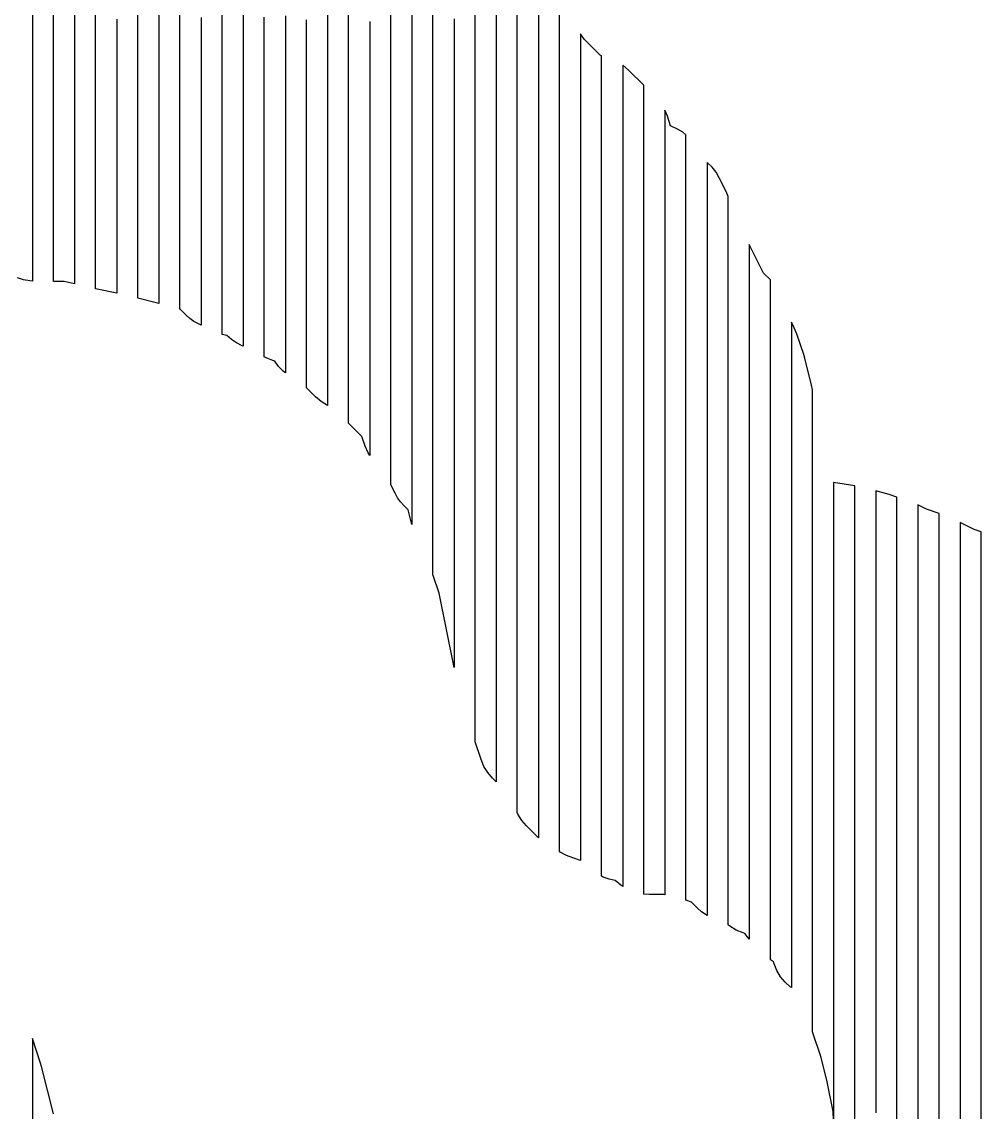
# Model space of a CAD drawing. Header units: millimetres. Extents: x -6 to 1890, y -8 to 898.
# Drawn here: x 1491.6 to 1673.6, y 435.6 to 642.5 of the extents above; entities that cross this region are included whole.
import ezdxf

# ---------------------------------------------------------------- set-up
doc = ezdxf.new("R2010")
doc.units = ezdxf.units.MM
doc.layers.add('PASSADAS_COMPLETAS', color=1, linetype='CONTINUOUS')
doc.layers.add('PECAS_2D', color=3, linetype='CONTINUOUS')

msp = doc.modelspace()

# ---------------------------------------------------------------- linework, layer by layer
at = {"layer": 'PASSADAS_COMPLETAS'}
for points in [[(1493.578, 673.754), (1493.578, 606.275), (1493.578, 604.978), (1493.578, 603.68), (1493.578, 602.383), (1493.578, 601.085), (1493.578, 599.787), (1493.578, 598.49), (1493.578, 593.299), (1493.083, 593.331), (1491.91, 593.563), (1490.767, 593.95)], [(1501.578, 648.18), (1501.578, 603.071), (1501.578, 601.782), (1501.578, 600.493), (1501.578, 599.204), (1501.578, 597.916), (1501.578, 596.627), (1501.578, 592.76), (1499.599, 593.255), (1497.578, 593.255), (1497.578, 597.146), (1497.578, 598.443), (1497.578, 599.739), (1497.578, 601.036), (1497.578, 602.333), (1497.578, 603.63), (1497.578, 664.584)], [(1517.578, 644.949), (1517.578, 642.35), (1517.578, 639.752), (1517.578, 638.453), (1517.578, 637.153), (1517.578, 635.854), (1517.578, 634.555), (1517.578, 599.477), (1517.578, 598.178), (1517.578, 596.878), (1517.578, 595.579), (1517.578, 594.28), (1517.578, 592.981), (1517.578, 589.083), (1513.578, 590.083), (1513.578, 593.971), (1513.578, 595.267), (1513.578, 596.563), (1513.578, 597.859), (1513.578, 599.155), (1513.578, 600.451), (1513.578, 601.747), (1513.578, 634.145), (1513.578, 635.441), (1513.578, 636.737), (1513.578, 638.032), (1513.578, 639.328), (1513.578, 641.92), (1513.578, 649.696)], [(1589.578, 646.535), (1589.578, 640.078), (1589.578, 638.787), (1589.578, 636.204), (1589.578, 633.621), (1589.578, 631.039), (1589.578, 628.456), (1589.578, 625.873), (1589.578, 623.291), (1589.578, 620.708), (1589.578, 618.125), (1589.578, 615.543), (1589.578, 612.96), (1589.578, 610.377), (1589.578, 607.795), (1589.578, 605.212), (1589.578, 603.921), (1589.578, 602.629), (1589.578, 601.338), (1589.578, 600.047), (1589.578, 597.464), (1589.578, 507.071), (1589.578, 505.779), (1589.578, 503.197), (1589.578, 501.905), (1589.578, 500.614), (1589.578, 499.323), (1589.578, 498.031), (1589.578, 496.74), (1589.578, 487.701), (1587.352, 489.926), (1586.44, 490.991), (1585.699, 492.191), (1585.578, 492.477), (1585.578, 501.516), (1585.578, 502.808), (1585.578, 504.099), (1585.578, 505.39), (1585.578, 506.681), (1585.578, 507.973), (1585.578, 509.264), (1585.578, 510.555), (1585.578, 511.847), (1585.578, 513.138), (1585.578, 515.72), (1585.578, 517.012), (1585.578, 518.303), (1585.578, 600.945), (1585.578, 602.236), (1585.578, 603.527), (1585.578, 604.819), (1585.578, 606.11), (1585.578, 607.401), (1585.578, 609.984), (1585.578, 612.566), (1585.578, 615.149), (1585.578, 617.732), (1585.578, 620.314), (1585.578, 622.897), (1585.578, 625.479), (1585.578, 628.062), (1585.578, 630.644), (1585.578, 633.227), (1585.578, 635.81), (1585.578, 638.392), (1585.578, 640.975), (1585.578, 642.266), (1585.578, 648.722)], [(1509.578, 643.009), (1509.578, 641.71), (1509.578, 639.111), (1509.578, 637.812), (1509.578, 636.513), (1509.578, 635.214), (1509.578, 601.437), (1509.578, 600.138), (1509.578, 598.839), (1509.578, 597.54), (1509.578, 596.241), (1509.578, 594.942), (1509.578, 591.044), (1505.578, 591.844), (1505.578, 595.737), (1505.578, 597.034), (1505.578, 598.332), (1505.578, 599.629), (1505.578, 600.927), (1505.578, 602.224), (1505.578, 635.959), (1505.578, 637.257), (1505.578, 638.554), (1505.578, 639.852), (1505.578, 641.149), (1505.578, 642.447), (1505.578, 643.744)], [(1525.578, 643.306), (1525.578, 640.711), (1525.578, 638.117), (1525.578, 636.819), (1525.578, 635.522), (1525.578, 634.224), (1525.578, 632.927), (1525.578, 596.599), (1525.578, 595.301), (1525.578, 594.004), (1525.578, 592.706), (1525.578, 591.409), (1525.578, 590.112), (1525.578, 584.922), (1525.087, 585.167), (1524.24, 585.649), (1523.447, 586.221), (1522.722, 586.872), (1521.656, 587.938), (1521.578, 587.964), (1521.578, 591.849), (1521.578, 593.145), (1521.578, 594.44), (1521.578, 595.735), (1521.578, 597.03), (1521.578, 598.325), (1521.578, 634.588), (1521.578, 635.883), (1521.578, 637.179), (1521.578, 638.474), (1521.578, 639.769), (1521.578, 642.359), (1521.578, 644.949)], [(1533.578, 645.29), (1533.578, 641.431), (1533.578, 638.858), (1533.578, 636.286), (1533.578, 634.999), (1533.578, 633.713), (1533.578, 632.427), (1533.578, 631.14), (1533.578, 592.551), (1533.578, 591.264), (1533.578, 589.978), (1533.578, 588.692), (1533.578, 587.405), (1533.578, 580.974), (1533.381, 581.042), (1532.321, 581.572), (1531.342, 582.232), (1530.468, 583.004), (1529.578, 583.179), (1529.578, 588.371), (1529.578, 589.669), (1529.578, 590.968), (1529.578, 592.266), (1529.578, 593.564), (1529.578, 594.862), (1529.578, 597.458), (1529.578, 632.508), (1529.578, 633.806), (1529.578, 635.104), (1529.578, 636.402), (1529.578, 638.999), (1529.578, 641.595), (1529.578, 644.191)], [(1541.578, 643.621), (1541.578, 641.015), (1541.578, 638.41), (1541.578, 635.804), (1541.578, 634.502), (1541.578, 633.199), (1541.578, 631.896), (1541.578, 630.594), (1541.578, 629.291), (1541.578, 627.988), (1541.578, 588.906), (1541.578, 587.604), (1541.578, 586.301), (1541.578, 584.998), (1541.578, 583.695), (1541.578, 582.393), (1541.578, 575.879), (1541.148, 576.217), (1540.291, 577.106), (1539.57, 578.089), (1539.205, 578.211), (1537.913, 578.755), (1537.578, 578.962), (1537.578, 584.115), (1537.578, 585.404), (1537.578, 586.692), (1537.578, 587.98), (1537.578, 589.269), (1537.578, 590.557), (1537.578, 591.845), (1537.578, 629.206), (1537.578, 631.783), (1537.578, 633.071), (1537.578, 634.359), (1537.578, 635.648), (1537.578, 638.224), (1537.578, 640.801), (1537.578, 643.378)], [(1549.578, 644.485), (1549.578, 641.906), (1549.578, 639.327), (1549.578, 636.748), (1549.578, 634.169), (1549.578, 631.59), (1549.578, 630.3), (1549.578, 629.011), (1549.578, 627.721), (1549.578, 626.432), (1549.578, 625.142), (1549.578, 583.878), (1549.578, 582.589), (1549.578, 581.299), (1549.578, 580.01), (1549.578, 578.72), (1549.578, 577.431), (1549.578, 576.141), (1549.578, 569.694), (1548.346, 570.449), (1547.281, 571.361), (1545.578, 573.064), (1545.578, 579.526), (1545.578, 580.819), (1545.578, 582.111), (1545.578, 583.404), (1545.578, 584.696), (1545.578, 585.989), (1545.578, 587.281), (1545.578, 627.347), (1545.578, 628.639), (1545.578, 629.932), (1545.578, 631.224), (1545.578, 632.517), (1545.578, 635.102), (1545.578, 637.686), (1545.578, 640.271), (1545.578, 642.856)], [(1557.578, 642.56), (1557.578, 639.986), (1557.578, 637.412), (1557.578, 634.838), (1557.578, 632.264), (1557.578, 629.69), (1557.578, 628.403), (1557.578, 627.115), (1557.578, 625.828), (1557.578, 624.541), (1557.578, 623.254), (1557.578, 621.967), (1557.578, 578.206), (1557.578, 576.919), (1557.578, 575.632), (1557.578, 574.345), (1557.578, 573.058), (1557.578, 571.771), (1557.578, 570.484), (1557.578, 569.196), (1557.578, 560.187), (1557.261, 560.699), (1556.717, 561.992), (1556.103, 563.831), (1553.578, 566.357), (1553.578, 572.788), (1553.578, 574.074), (1553.578, 575.36), (1553.578, 576.646), (1553.578, 577.932), (1553.578, 579.218), (1553.578, 580.504), (1553.578, 581.791), (1553.578, 624.233), (1553.578, 625.52), (1553.578, 626.806), (1553.578, 628.092), (1553.578, 631.95), (1553.578, 634.523), (1553.578, 637.095), (1553.578, 639.667), (1553.578, 642.239), (1553.578, 644.812)], [(1565.578, 644.642), (1565.578, 642.042), (1565.578, 639.441), (1565.578, 636.841), (1565.578, 634.24), (1565.578, 631.64), (1565.578, 629.039), (1565.578, 626.439), (1565.578, 623.838), (1565.578, 622.538), (1565.578, 621.238), (1565.578, 619.937), (1565.578, 618.637), (1565.578, 617.337), (1565.578, 567.928), (1565.578, 566.627), (1565.578, 565.327), (1565.578, 564.027), (1565.578, 562.727), (1565.578, 561.426), (1565.578, 560.126), (1565.578, 558.826), (1565.578, 547.124), (1564.888, 549.876), (1564.085, 550.679), (1563.434, 551.404), (1562.863, 552.197), (1562.381, 553.044), (1561.578, 554.65), (1561.578, 564.944), (1561.578, 566.23), (1561.578, 567.517), (1561.578, 568.804), (1561.578, 570.091), (1561.578, 571.377), (1561.578, 573.951), (1561.578, 575.238), (1561.578, 620.274), (1561.578, 621.561), (1561.578, 622.848), (1561.578, 624.135), (1561.578, 626.708), (1561.578, 631.855), (1561.578, 634.429), (1561.578, 637.002), (1561.578, 639.576), (1561.578, 642.149), (1561.578, 644.723)], [(1573.578, 643.047), (1573.578, 640.456), (1573.578, 637.865), (1573.578, 635.274), (1573.578, 632.684), (1573.578, 630.093), (1573.578, 627.502), (1573.578, 624.911), (1573.578, 622.32), (1573.578, 619.729), (1573.578, 618.434), (1573.578, 617.139), (1573.578, 615.843), (1573.578, 614.548), (1573.578, 613.252), (1573.578, 554.959), (1573.578, 553.663), (1573.578, 552.368), (1573.578, 551.072), (1573.578, 549.777), (1573.578, 548.482), (1573.578, 547.186), (1573.578, 545.891), (1573.578, 544.595), (1573.578, 543.3), (1573.578, 519.982), (1570.756, 534.092), (1569.578, 537.626), (1569.578, 551.843), (1569.578, 553.135), (1569.578, 554.428), (1569.578, 555.72), (1569.578, 557.013), (1569.578, 558.305), (1569.578, 559.598), (1569.578, 560.89), (1569.578, 562.183), (1569.578, 564.767), (1569.578, 615.173), (1569.578, 616.465), (1569.578, 617.757), (1569.578, 619.05), (1569.578, 620.342), (1569.578, 622.927), (1569.578, 625.512), (1569.578, 628.097), (1569.578, 630.682), (1569.578, 633.267), (1569.578, 635.852), (1569.578, 639.729), (1569.578, 642.314), (1569.578, 644.899)], [(1581.578, 644.242), (1581.578, 641.659), (1581.578, 639.076), (1581.578, 636.492), (1581.578, 633.909), (1581.578, 631.326), (1581.578, 628.742), (1581.578, 626.159), (1581.578, 623.576), (1581.578, 620.992), (1581.578, 618.409), (1581.578, 615.826), (1581.578, 613.243), (1581.578, 610.659), (1581.578, 609.368), (1581.578, 608.076), (1581.578, 606.784), (1581.578, 605.493), (1581.578, 537.035), (1581.578, 535.744), (1581.578, 530.577), (1581.578, 529.285), (1581.578, 527.994), (1581.578, 524.119), (1581.578, 522.827), (1581.578, 521.536), (1581.578, 520.244), (1581.578, 517.661), (1581.578, 516.369), (1581.578, 515.077), (1581.578, 513.786), (1581.578, 512.494), (1581.578, 498.286), (1580.889, 498.975), (1579.977, 500.039), (1579.236, 501.239), (1578.691, 502.532), (1577.578, 505.871), (1577.578, 533.068), (1577.578, 534.364), (1577.578, 535.659), (1577.578, 536.954), (1577.578, 538.249), (1577.578, 539.544), (1577.578, 540.839), (1577.578, 542.134), (1577.578, 543.43), (1577.578, 544.725), (1577.578, 546.02), (1577.578, 547.315), (1577.578, 609.482), (1577.578, 610.777), (1577.578, 612.072), (1577.578, 613.367), (1577.578, 615.958), (1577.578, 618.548), (1577.578, 621.138), (1577.578, 623.728), (1577.578, 626.319), (1577.578, 628.909), (1577.578, 631.499), (1577.578, 634.09), (1577.578, 636.68), (1577.578, 639.27), (1577.578, 641.86), (1577.578, 644.451)], [(1649.578, 398.546), (1649.578, 445.319), (1649.578, 446.618), (1649.578, 447.917), (1649.578, 449.216), (1649.578, 450.516), (1649.578, 451.815), (1649.578, 453.114), (1649.578, 454.413), (1649.578, 455.713), (1649.578, 457.012), (1649.578, 458.311), (1649.578, 459.61), (1649.578, 464.807), (1649.578, 512.879), (1649.578, 514.179), (1649.578, 515.478), (1649.578, 516.777), (1649.578, 518.076), (1649.578, 520.675), (1649.578, 524.573), (1649.578, 527.171), (1649.578, 529.77), (1649.578, 532.368), (1649.578, 534.967), (1649.578, 537.565), (1649.578, 540.164), (1649.578, 542.762), (1649.578, 545.36), (1649.578, 547.959), (1649.578, 549.258), (1649.578, 554.455), (1645.578, 555.122), (1645.578, 549.919), (1645.578, 548.619), (1645.578, 546.017), (1645.578, 543.416), (1645.578, 540.815), (1645.578, 538.213), (1645.578, 535.612), (1645.578, 533.011), (1645.578, 530.409), (1645.578, 527.808), (1645.578, 525.207), (1645.578, 522.605), (1645.578, 520.004), (1645.578, 518.703), (1645.578, 517.403), (1645.578, 516.102), (1645.578, 514.801), (1645.578, 467.977), (1645.578, 466.676), (1645.578, 465.376), (1645.578, 464.075), (1645.578, 462.774), (1645.578, 461.474), (1645.578, 460.173), (1645.578, 458.872), (1645.578, 457.572), (1645.578, 456.271), (1645.578, 434.16), (1645.49, 435.75), (1644.366, 441.367), (1643.211, 445.988), (1641.578, 450.887), (1641.578, 462.547), (1641.578, 463.843), (1641.578, 465.138), (1641.578, 466.434), (1641.578, 467.73), (1641.578, 469.025), (1641.578, 470.321), (1641.578, 471.616), (1641.578, 472.912), (1641.578, 516.961), (1641.578, 518.257), (1641.578, 519.552), (1641.578, 520.848), (1641.578, 524.734), (1641.578, 527.326), (1641.578, 529.917), (1641.578, 532.508), (1641.578, 535.099), (1641.578, 537.69), (1641.578, 540.281), (1641.578, 542.872), (1641.578, 545.463), (1641.578, 549.35), (1641.578, 550.646), (1641.578, 572.67), (1641.394, 573.539), (1640.101, 578.71), (1639.906, 579.38), (1638.613, 583.258), (1638.119, 584.45), (1637.578, 585.533), (1637.578, 567.495), (1637.578, 566.207), (1637.578, 563.63), (1637.578, 561.053), (1637.578, 559.765), (1637.578, 558.476), (1637.578, 557.188), (1637.578, 555.899), (1637.578, 554.611), (1637.578, 553.323), (1637.578, 550.746), (1637.578, 549.457), (1637.578, 548.169), (1637.578, 546.881), (1637.578, 545.592), (1637.578, 544.304), (1637.578, 540.438), (1637.578, 537.862), (1637.578, 535.285), (1637.578, 532.708), (1637.578, 530.131), (1637.578, 527.554), (1637.578, 524.977), (1637.578, 522.401), (1637.578, 521.112), (1637.578, 519.824), (1637.578, 518.535), (1637.578, 477.306), (1637.578, 474.729), (1637.578, 473.441), (1637.578, 472.152), (1637.578, 470.864), (1637.578, 469.575), (1637.578, 468.287), (1637.578, 459.268), (1637.429, 459.364), (1636.396, 460.272), (1635.508, 461.332), (1634.795, 462.506), (1634.273, 463.753), (1634.151, 464.119), (1633.578, 464.528), (1633.578, 472.269), (1633.578, 473.559), (1633.578, 474.849), (1633.578, 476.139), (1633.578, 477.429), (1633.578, 478.719), (1633.578, 480.009), (1633.578, 518.709), (1633.578, 519.999), (1633.578, 521.289), (1633.578, 522.579), (1633.578, 525.159), (1633.578, 527.739), (1633.578, 530.319), (1633.578, 532.899), (1633.578, 536.769), (1633.578, 538.059), (1633.578, 539.349), (1633.578, 540.639), (1633.578, 541.929), (1633.578, 543.219), (1633.578, 544.509), (1633.578, 548.379), (1633.578, 549.669), (1633.578, 550.959), (1633.578, 553.539), (1633.578, 554.829), (1633.578, 557.409), (1633.578, 558.7), (1633.578, 559.99), (1633.578, 561.28), (1633.578, 563.86), (1633.578, 566.44), (1633.578, 569.02), (1633.578, 571.6), (1633.578, 572.89), (1633.578, 575.47), (1633.578, 578.05), (1633.578, 580.63), (1633.578, 581.92), (1633.578, 593.53), (1632.289, 594.819), (1629.578, 600.24), (1629.578, 591.195), (1629.578, 589.903), (1629.578, 587.318), (1629.578, 586.026), (1629.578, 583.441), (1629.578, 580.857), (1629.578, 578.273), (1629.578, 576.98), (1629.578, 574.396), (1629.578, 571.811), (1629.578, 569.227), (1629.578, 566.642), (1629.578, 564.058), (1629.578, 561.473), (1629.578, 560.181), (1629.578, 557.597), (1629.578, 555.012), (1629.578, 553.72), (1629.578, 551.136), (1629.578, 548.551), (1629.578, 547.259), (1629.578, 545.967), (1629.578, 544.674), (1629.578, 543.382), (1629.578, 542.09), (1629.578, 539.505), (1629.578, 538.213), (1629.578, 536.921), (1629.578, 535.629), (1629.578, 534.336), (1629.578, 533.044), (1629.578, 531.752), (1629.578, 530.46), (1629.578, 526.583), (1629.578, 523.999), (1629.578, 522.706), (1629.578, 521.414), (1629.578, 520.122), (1629.578, 482.647), (1629.578, 481.355), (1629.578, 480.063), (1629.578, 478.77), (1629.578, 477.478), (1629.578, 476.186), (1629.578, 474.894), (1629.578, 468.433), (1629.342, 468.696), (1628.76, 469.51), (1628.395, 469.631), (1627.103, 470.176), (1625.903, 470.918), (1625.578, 471.196), (1625.578, 476.361), (1625.578, 477.653), (1625.578, 478.944), (1625.578, 480.236), (1625.578, 481.527), (1625.578, 482.818), (1625.578, 520.268), (1625.578, 521.56), (1625.578, 522.851), (1625.578, 524.143), (1625.578, 526.725), (1625.578, 528.017), (1625.578, 529.308), (1625.578, 530.599), (1625.578, 531.891), (1625.578, 533.182), (1625.578, 535.765), (1625.578, 538.348), (1625.578, 539.639), (1625.578, 540.931), (1625.578, 542.222), (1625.578, 543.513), (1625.578, 546.096), (1625.578, 548.679), (1625.578, 549.97), (1625.578, 552.553), (1625.578, 555.136), (1625.578, 557.719), (1625.578, 560.301), (1625.578, 562.884), (1625.578, 565.467), (1625.578, 568.05), (1625.578, 570.632), (1625.578, 573.215), (1625.578, 575.798), (1625.578, 578.381), (1625.578, 580.963), (1625.578, 583.546), (1625.578, 586.129), (1625.578, 588.712), (1625.578, 592.586), (1625.578, 595.169), (1625.578, 597.751), (1625.578, 599.043), (1625.578, 609.374), (1625.193, 610.302), (1623.901, 612.888), (1623.28, 613.944), (1622.516, 614.916), (1621.578, 615.811), (1621.578, 606.721), (1621.578, 605.422), (1621.578, 602.825), (1621.578, 600.227), (1621.578, 597.63), (1621.578, 595.033), (1621.578, 592.436), (1621.578, 589.838), (1621.578, 587.241), (1621.578, 584.644), (1621.578, 582.046), (1621.578, 579.449), (1621.578, 576.852), (1621.578, 574.254), (1621.578, 571.657), (1621.578, 569.06), (1621.578, 566.462), (1621.578, 563.865), (1621.578, 561.268), (1621.578, 558.67), (1621.578, 556.073), (1621.578, 553.476), (1621.578, 550.878), (1621.578, 548.281), (1621.578, 545.684), (1621.578, 543.086), (1621.578, 541.788), (1621.578, 540.489), (1621.578, 539.19), (1621.578, 537.892), (1621.578, 536.593), (1621.578, 535.294), (1621.578, 533.996), (1621.578, 532.697), (1621.578, 531.398), (1621.578, 530.1), (1621.578, 527.503), (1621.578, 526.204), (1621.578, 524.905), (1621.578, 523.607), (1621.578, 522.308), (1621.578, 484.647), (1621.578, 483.348), (1621.578, 482.049), (1621.578, 480.751), (1621.578, 479.452), (1621.578, 478.153), (1621.578, 472.959), (1620.541, 473.647), (1619.668, 474.415), (1618.601, 475.481), (1617.578, 475.822), (1617.578, 479.713), (1617.578, 481.009), (1617.578, 482.306), (1617.578, 483.603), (1617.578, 484.9), (1617.578, 488.79), (1617.578, 545.849), (1617.578, 547.146), (1617.578, 548.443), (1617.578, 549.74), (1617.578, 551.037), (1617.578, 553.63), (1617.578, 554.927), (1617.578, 556.224), (1617.578, 558.817), (1617.578, 561.411), (1617.578, 564.005), (1617.578, 567.895), (1617.578, 570.489), (1617.578, 573.082), (1617.578, 575.676), (1617.578, 578.269), (1617.578, 580.863), (1617.578, 583.457), (1617.578, 586.05), (1617.578, 588.644), (1617.578, 591.237), (1617.578, 593.831), (1617.578, 596.424), (1617.578, 599.018), (1617.578, 601.612), (1617.578, 604.205), (1617.578, 606.799), (1617.578, 609.393), (1617.578, 610.689), (1617.578, 611.986), (1617.578, 621.064), (1616.967, 621.536), (1615.953, 622.128), (1614.667, 622.782), (1614.054, 624.622), (1613.578, 625.75), (1613.578, 617.982), (1613.578, 616.687), (1613.578, 614.098), (1613.578, 611.509), (1613.578, 608.919), (1613.578, 606.33), (1613.578, 603.741), (1613.578, 601.151), (1613.578, 598.562), (1613.578, 595.973), (1613.578, 593.383), (1613.578, 590.794), (1613.578, 588.205), (1613.578, 585.615), (1613.578, 583.026), (1613.578, 580.437), (1613.578, 577.847), (1613.578, 575.258), (1613.578, 572.669), (1613.578, 570.079), (1613.578, 567.49), (1613.578, 566.195), (1613.578, 564.901), (1613.578, 563.606), (1613.578, 562.311), (1613.578, 561.016), (1613.578, 559.722), (1613.578, 558.427), (1613.578, 487.22), (1613.578, 485.925), (1613.578, 484.631), (1613.578, 483.336), (1613.578, 482.041), (1613.578, 480.747), (1613.578, 476.863), (1613.349, 476.92), (1610.591, 476.92), (1609.578, 476.999), (1609.578, 482.157), (1609.578, 483.447), (1609.578, 484.736), (1609.578, 486.026), (1609.578, 487.315), (1609.578, 488.605), (1609.578, 489.894), (1609.578, 567.268), (1609.578, 568.557), (1609.578, 569.847), (1609.578, 571.136), (1609.578, 572.426), (1609.578, 573.716), (1609.578, 575.005), (1609.578, 580.163), (1609.578, 582.742), (1609.578, 585.322), (1609.578, 587.901), (1609.578, 590.48), (1609.578, 595.638), (1609.578, 598.217), (1609.578, 600.796), (1609.578, 603.375), (1609.578, 605.954), (1609.578, 608.534), (1609.578, 611.113), (1609.578, 613.692), (1609.578, 616.271), (1609.578, 618.85), (1609.578, 621.429), (1609.578, 622.719), (1609.578, 630.456), (1606.685, 633.349), (1605.578, 634.287), (1605.578, 626.496), (1605.578, 625.197), (1605.578, 622.6), (1605.578, 620.002), (1605.578, 617.405), (1605.578, 614.808), (1605.578, 612.211), (1605.578, 609.614), (1605.578, 607.016), (1605.578, 604.419), (1605.578, 601.822), (1605.578, 599.225), (1605.578, 596.627), (1605.578, 594.03), (1605.578, 591.433), (1605.578, 588.836), (1605.578, 586.238), (1605.578, 583.641), (1605.578, 582.343), (1605.578, 581.044), (1605.578, 579.745), (1605.578, 578.447), (1605.578, 577.148), (1605.578, 575.849), (1605.578, 491.439), (1605.578, 490.141), (1605.578, 488.842), (1605.578, 487.543), (1605.578, 486.245), (1605.578, 484.946), (1605.578, 483.648), (1605.578, 478.453), (1605.228, 478.668), (1604.147, 479.595), (1603.008, 479.831), (1601.895, 480.216), (1601.578, 480.374), (1601.578, 485.564), (1601.578, 486.861), (1601.578, 488.159), (1601.578, 489.456), (1601.578, 490.753), (1601.578, 492.051), (1601.578, 493.348), (1601.578, 581.573), (1601.578, 582.87), (1601.578, 585.465), (1601.578, 586.762), (1601.578, 588.06), (1601.578, 590.655), (1601.578, 593.249), (1601.578, 595.844), (1601.578, 598.439), (1601.578, 601.034), (1601.578, 603.629), (1601.578, 606.224), (1601.578, 608.818), (1601.578, 611.413), (1601.578, 614.008), (1601.578, 616.603), (1601.578, 619.198), (1601.578, 621.793), (1601.578, 624.387), (1601.578, 626.982), (1601.578, 629.577), (1601.578, 630.875), (1601.578, 636.064), (1601.288, 636.161), (1598.274, 639.175), (1597.578, 640.219), (1597.578, 633.737), (1597.578, 632.44), (1597.578, 629.847), (1597.578, 627.254), (1597.578, 624.661), (1597.578, 622.069), (1597.578, 619.476), (1597.578, 616.883), (1597.578, 614.29), (1597.578, 611.697), (1597.578, 609.104), (1597.578, 606.511), (1597.578, 603.919), (1597.578, 601.326), (1597.578, 598.733), (1597.578, 596.14), (1597.578, 593.547), (1597.578, 592.251), (1597.578, 590.954), (1597.578, 589.658), (1597.578, 588.361), (1597.578, 496.315), (1597.578, 495.019), (1597.578, 493.722), (1597.578, 492.426), (1597.578, 491.129), (1597.578, 489.833), (1597.578, 488.536), (1597.578, 483.351), (1596.08, 483.85), (1594.888, 484.344), (1593.578, 484.999), (1593.578, 491.445), (1593.578, 492.735), (1593.578, 494.024), (1593.578, 495.313), (1593.578, 496.603), (1593.578, 497.892), (1593.578, 499.181), (1593.578, 500.47), (1593.578, 501.76), (1593.578, 593.301), (1593.578, 594.59), (1593.578, 595.879), (1593.578, 597.169), (1593.578, 598.458), (1593.578, 599.747), (1593.578, 602.326), (1593.578, 604.905), (1593.578, 607.483), (1593.578, 610.062), (1593.578, 612.64), (1593.578, 615.219), (1593.578, 617.798), (1593.578, 620.376), (1593.578, 622.955), (1593.578, 625.534), (1593.578, 628.112), (1593.578, 630.691), (1593.578, 633.269), (1593.578, 635.848), (1593.578, 637.137), (1593.578, 644.873)], [(1657.578, 414.671), (1657.578, 436.749), (1657.578, 438.048), (1657.578, 509.478), (1657.578, 510.777), (1657.578, 512.076), (1657.578, 513.374), (1657.578, 515.972), (1657.578, 518.569), (1657.578, 521.167), (1657.578, 523.764), (1657.578, 526.362), (1657.578, 528.959), (1657.578, 531.556), (1657.578, 534.154), (1657.578, 536.751), (1657.578, 539.349), (1657.578, 541.946), (1657.578, 544.544), (1657.578, 545.842), (1657.578, 547.141), (1657.578, 552.336), (1656.125, 552.821), (1655.454, 553.016), (1653.578, 553.485), (1653.578, 548.298), (1653.578, 547.001), (1653.578, 544.407), (1653.578, 541.814), (1653.578, 539.22), (1653.578, 536.627), (1653.578, 534.033), (1653.578, 531.439), (1653.578, 528.846), (1653.578, 526.252), (1653.578, 523.659), (1653.578, 521.065), (1653.578, 518.471), (1653.578, 515.878), (1653.578, 514.581), (1653.578, 513.284), (1653.578, 511.987), (1653.578, 510.691), (1653.578, 453.632), (1653.578, 452.335), (1653.578, 448.444), (1653.578, 447.148), (1653.578, 443.257), (1653.578, 441.96), (1653.578, 440.664), (1653.578, 436.773), (1653.578, 435.476)], [(1665.578, 392.446), (1665.578, 501.294), (1665.578, 502.59), (1665.578, 503.885), (1665.578, 505.181), (1665.578, 506.477), (1665.578, 507.773), (1665.578, 510.364), (1665.578, 512.956), (1665.578, 515.548), (1665.578, 518.139), (1665.578, 520.731), (1665.578, 523.322), (1665.578, 525.914), (1665.578, 528.506), (1665.578, 531.097), (1665.578, 533.689), (1665.578, 537.576), (1665.578, 540.168), (1665.578, 542.76), (1665.578, 544.055), (1665.578, 549.239), (1663.201, 550.031), (1661.578, 550.842), (1661.578, 545.65), (1661.578, 544.352), (1661.578, 541.756), (1661.578, 539.16), (1661.578, 536.564), (1661.578, 533.968), (1661.578, 531.372), (1661.578, 528.776), (1661.578, 526.18), (1661.578, 523.584), (1661.578, 520.988), (1661.578, 518.392), (1661.578, 515.796), (1661.578, 513.2), (1661.578, 510.603), (1661.578, 509.305), (1661.578, 508.007), (1661.578, 506.709), (1661.578, 401.569)], [(1673.578, 393.365), (1673.578, 494.068), (1673.578, 495.359), (1673.578, 496.65), (1673.578, 497.941), (1673.578, 499.232), (1673.578, 501.814), (1673.578, 504.396), (1673.578, 506.978), (1673.578, 509.56), (1673.578, 512.143), (1673.578, 514.725), (1673.578, 517.307), (1673.578, 519.889), (1673.578, 522.471), (1673.578, 525.053), (1673.578, 527.635), (1673.578, 530.217), (1673.578, 532.8), (1673.578, 535.382), (1673.578, 537.964), (1673.578, 539.255), (1673.578, 540.546), (1673.578, 545.71), (1672.25, 546.153), (1669.578, 547.489), (1669.578, 542.314), (1669.578, 541.021), (1669.578, 538.433), (1669.578, 535.846), (1669.578, 533.258), (1669.578, 530.671), (1669.578, 528.084), (1669.578, 525.497), (1669.578, 521.616), (1669.578, 519.028), (1669.578, 516.441), (1669.578, 513.854), (1669.578, 511.266), (1669.578, 508.679), (1669.578, 506.092), (1669.578, 503.504), (1669.578, 502.211), (1669.578, 500.917), (1669.578, 499.623), (1669.578, 498.33), (1669.578, 388.368)], [(1497.578, 435.281), (1495.329, 444.278), (1495.133, 444.949), (1493.578, 449.615), (1493.578, 431.398)]]:
    msp.add_lwpolyline(points, dxfattribs=at)
at = {"layer": 'PECAS_2D'}
for points in [[(1493.578, 673.754), (1493.578, 606.275), (1493.578, 604.978), (1493.578, 603.68), (1493.578, 602.383), (1493.578, 601.085), (1493.578, 599.787), (1493.578, 598.49), (1493.578, 593.299), (1493.083, 593.331), (1491.91, 593.563), (1490.767, 593.95)], [(1501.578, 648.18), (1501.578, 603.071), (1501.578, 601.782), (1501.578, 600.493), (1501.578, 599.204), (1501.578, 597.916), (1501.578, 596.627), (1501.578, 592.76), (1499.599, 593.255), (1497.578, 593.255), (1497.578, 597.146), (1497.578, 598.443), (1497.578, 599.739), (1497.578, 601.036), (1497.578, 602.333), (1497.578, 603.63), (1497.578, 664.584)], [(1517.578, 644.949), (1517.578, 642.35), (1517.578, 639.752), (1517.578, 638.453), (1517.578, 637.153), (1517.578, 635.854), (1517.578, 634.555), (1517.578, 599.477), (1517.578, 598.178), (1517.578, 596.878), (1517.578, 595.579), (1517.578, 594.28), (1517.578, 592.981), (1517.578, 589.083), (1513.578, 590.083), (1513.578, 593.971), (1513.578, 595.267), (1513.578, 596.563), (1513.578, 597.859), (1513.578, 599.155), (1513.578, 600.451), (1513.578, 601.747), (1513.578, 634.145), (1513.578, 635.441), (1513.578, 636.737), (1513.578, 638.032), (1513.578, 639.328), (1513.578, 641.92), (1513.578, 649.696)], [(1589.578, 646.535), (1589.578, 640.078), (1589.578, 638.787), (1589.578, 636.204), (1589.578, 633.621), (1589.578, 631.039), (1589.578, 628.456), (1589.578, 625.873), (1589.578, 623.291), (1589.578, 620.708), (1589.578, 618.125), (1589.578, 615.543), (1589.578, 612.96), (1589.578, 610.377), (1589.578, 607.795), (1589.578, 605.212), (1589.578, 603.921), (1589.578, 602.629), (1589.578, 601.338), (1589.578, 600.047), (1589.578, 597.464), (1589.578, 507.071), (1589.578, 505.779), (1589.578, 503.197), (1589.578, 501.905), (1589.578, 500.614), (1589.578, 499.323), (1589.578, 498.031), (1589.578, 496.74), (1589.578, 487.701), (1587.352, 489.926), (1586.44, 490.991), (1585.699, 492.191), (1585.578, 492.477), (1585.578, 501.516), (1585.578, 502.808), (1585.578, 504.099), (1585.578, 505.39), (1585.578, 506.681), (1585.578, 507.973), (1585.578, 509.264), (1585.578, 510.555), (1585.578, 511.847), (1585.578, 513.138), (1585.578, 515.72), (1585.578, 517.012), (1585.578, 518.303), (1585.578, 600.945), (1585.578, 602.236), (1585.578, 603.527), (1585.578, 604.819), (1585.578, 606.11), (1585.578, 607.401), (1585.578, 609.984), (1585.578, 612.566), (1585.578, 615.149), (1585.578, 617.732), (1585.578, 620.314), (1585.578, 622.897), (1585.578, 625.479), (1585.578, 628.062), (1585.578, 630.644), (1585.578, 633.227), (1585.578, 635.81), (1585.578, 638.392), (1585.578, 640.975), (1585.578, 642.266), (1585.578, 648.722)], [(1509.578, 643.009), (1509.578, 641.71), (1509.578, 639.111), (1509.578, 637.812), (1509.578, 636.513), (1509.578, 635.214), (1509.578, 601.437), (1509.578, 600.138), (1509.578, 598.839), (1509.578, 597.54), (1509.578, 596.241), (1509.578, 594.942), (1509.578, 591.044), (1505.578, 591.844), (1505.578, 595.737), (1505.578, 597.034), (1505.578, 598.332), (1505.578, 599.629), (1505.578, 600.927), (1505.578, 602.224), (1505.578, 635.959), (1505.578, 637.257), (1505.578, 638.554), (1505.578, 639.852), (1505.578, 641.149), (1505.578, 642.447), (1505.578, 643.744)], [(1525.578, 643.306), (1525.578, 640.711), (1525.578, 638.117), (1525.578, 636.819), (1525.578, 635.522), (1525.578, 634.224), (1525.578, 632.927), (1525.578, 596.599), (1525.578, 595.301), (1525.578, 594.004), (1525.578, 592.706), (1525.578, 591.409), (1525.578, 590.112), (1525.578, 584.922), (1525.087, 585.167), (1524.24, 585.649), (1523.447, 586.221), (1522.722, 586.872), (1521.656, 587.938), (1521.578, 587.964), (1521.578, 591.849), (1521.578, 593.145), (1521.578, 594.44), (1521.578, 595.735), (1521.578, 597.03), (1521.578, 598.325), (1521.578, 634.588), (1521.578, 635.883), (1521.578, 637.179), (1521.578, 638.474), (1521.578, 639.769), (1521.578, 642.359), (1521.578, 644.949)], [(1533.578, 645.29), (1533.578, 641.431), (1533.578, 638.858), (1533.578, 636.286), (1533.578, 634.999), (1533.578, 633.713), (1533.578, 632.427), (1533.578, 631.14), (1533.578, 592.551), (1533.578, 591.264), (1533.578, 589.978), (1533.578, 588.692), (1533.578, 587.405), (1533.578, 580.974), (1533.381, 581.042), (1532.321, 581.572), (1531.342, 582.232), (1530.468, 583.004), (1529.578, 583.179), (1529.578, 588.371), (1529.578, 589.669), (1529.578, 590.968), (1529.578, 592.266), (1529.578, 593.564), (1529.578, 594.862), (1529.578, 597.458), (1529.578, 632.508), (1529.578, 633.806), (1529.578, 635.104), (1529.578, 636.402), (1529.578, 638.999), (1529.578, 641.595), (1529.578, 644.191)], [(1541.578, 643.621), (1541.578, 641.015), (1541.578, 638.41), (1541.578, 635.804), (1541.578, 634.502), (1541.578, 633.199), (1541.578, 631.896), (1541.578, 630.594), (1541.578, 629.291), (1541.578, 627.988), (1541.578, 588.906), (1541.578, 587.604), (1541.578, 586.301), (1541.578, 584.998), (1541.578, 583.695), (1541.578, 582.393), (1541.578, 575.879), (1541.148, 576.217), (1540.291, 577.106), (1539.57, 578.089), (1539.205, 578.211), (1537.913, 578.755), (1537.578, 578.962), (1537.578, 584.115), (1537.578, 585.404), (1537.578, 586.692), (1537.578, 587.98), (1537.578, 589.269), (1537.578, 590.557), (1537.578, 591.845), (1537.578, 629.206), (1537.578, 631.783), (1537.578, 633.071), (1537.578, 634.359), (1537.578, 635.648), (1537.578, 638.224), (1537.578, 640.801), (1537.578, 643.378)], [(1549.578, 644.485), (1549.578, 641.906), (1549.578, 639.327), (1549.578, 636.748), (1549.578, 634.169), (1549.578, 631.59), (1549.578, 630.3), (1549.578, 629.011), (1549.578, 627.721), (1549.578, 626.432), (1549.578, 625.142), (1549.578, 583.878), (1549.578, 582.589), (1549.578, 581.299), (1549.578, 580.01), (1549.578, 578.72), (1549.578, 577.431), (1549.578, 576.141), (1549.578, 569.694), (1548.346, 570.449), (1547.281, 571.361), (1545.578, 573.064), (1545.578, 579.526), (1545.578, 580.819), (1545.578, 582.111), (1545.578, 583.404), (1545.578, 584.696), (1545.578, 585.989), (1545.578, 587.281), (1545.578, 627.347), (1545.578, 628.639), (1545.578, 629.932), (1545.578, 631.224), (1545.578, 632.517), (1545.578, 635.102), (1545.578, 637.686), (1545.578, 640.271), (1545.578, 642.856)], [(1557.578, 642.56), (1557.578, 639.986), (1557.578, 637.412), (1557.578, 634.838), (1557.578, 632.264), (1557.578, 629.69), (1557.578, 628.403), (1557.578, 627.115), (1557.578, 625.828), (1557.578, 624.541), (1557.578, 623.254), (1557.578, 621.967), (1557.578, 578.206), (1557.578, 576.919), (1557.578, 575.632), (1557.578, 574.345), (1557.578, 573.058), (1557.578, 571.771), (1557.578, 570.484), (1557.578, 569.196), (1557.578, 560.187), (1557.261, 560.699), (1556.717, 561.992), (1556.103, 563.831), (1553.578, 566.357), (1553.578, 572.788), (1553.578, 574.074), (1553.578, 575.36), (1553.578, 576.646), (1553.578, 577.932), (1553.578, 579.218), (1553.578, 580.504), (1553.578, 581.791), (1553.578, 624.233), (1553.578, 625.52), (1553.578, 626.806), (1553.578, 628.092), (1553.578, 631.95), (1553.578, 634.523), (1553.578, 637.095), (1553.578, 639.667), (1553.578, 642.239), (1553.578, 644.812)], [(1565.578, 644.642), (1565.578, 642.042), (1565.578, 639.441), (1565.578, 636.841), (1565.578, 634.24), (1565.578, 631.64), (1565.578, 629.039), (1565.578, 626.439), (1565.578, 623.838), (1565.578, 622.538), (1565.578, 621.238), (1565.578, 619.937), (1565.578, 618.637), (1565.578, 617.337), (1565.578, 567.928), (1565.578, 566.627), (1565.578, 565.327), (1565.578, 564.027), (1565.578, 562.727), (1565.578, 561.426), (1565.578, 560.126), (1565.578, 558.826), (1565.578, 547.124), (1564.888, 549.876), (1564.085, 550.679), (1563.434, 551.404), (1562.863, 552.197), (1562.381, 553.044), (1561.578, 554.65), (1561.578, 564.944), (1561.578, 566.23), (1561.578, 567.517), (1561.578, 568.804), (1561.578, 570.091), (1561.578, 571.377), (1561.578, 573.951), (1561.578, 575.238), (1561.578, 620.274), (1561.578, 621.561), (1561.578, 622.848), (1561.578, 624.135), (1561.578, 626.708), (1561.578, 631.855), (1561.578, 634.429), (1561.578, 637.002), (1561.578, 639.576), (1561.578, 642.149), (1561.578, 644.723)], [(1573.578, 643.047), (1573.578, 640.456), (1573.578, 637.865), (1573.578, 635.274), (1573.578, 632.684), (1573.578, 630.093), (1573.578, 627.502), (1573.578, 624.911), (1573.578, 622.32), (1573.578, 619.729), (1573.578, 618.434), (1573.578, 617.139), (1573.578, 615.843), (1573.578, 614.548), (1573.578, 613.252), (1573.578, 554.959), (1573.578, 553.663), (1573.578, 552.368), (1573.578, 551.072), (1573.578, 549.777), (1573.578, 548.482), (1573.578, 547.186), (1573.578, 545.891), (1573.578, 544.595), (1573.578, 543.3), (1573.578, 519.982), (1570.756, 534.092), (1569.578, 537.626), (1569.578, 551.843), (1569.578, 553.135), (1569.578, 554.428), (1569.578, 555.72), (1569.578, 557.013), (1569.578, 558.305), (1569.578, 559.598), (1569.578, 560.89), (1569.578, 562.183), (1569.578, 564.767), (1569.578, 615.173), (1569.578, 616.465), (1569.578, 617.757), (1569.578, 619.05), (1569.578, 620.342), (1569.578, 622.927), (1569.578, 625.512), (1569.578, 628.097), (1569.578, 630.682), (1569.578, 633.267), (1569.578, 635.852), (1569.578, 639.729), (1569.578, 642.314), (1569.578, 644.899)], [(1581.578, 644.242), (1581.578, 641.659), (1581.578, 639.076), (1581.578, 636.492), (1581.578, 633.909), (1581.578, 631.326), (1581.578, 628.742), (1581.578, 626.159), (1581.578, 623.576), (1581.578, 620.992), (1581.578, 618.409), (1581.578, 615.826), (1581.578, 613.243), (1581.578, 610.659), (1581.578, 609.368), (1581.578, 608.076), (1581.578, 606.784), (1581.578, 605.493), (1581.578, 537.035), (1581.578, 535.744), (1581.578, 530.577), (1581.578, 529.285), (1581.578, 527.994), (1581.578, 524.119), (1581.578, 522.827), (1581.578, 521.536), (1581.578, 520.244), (1581.578, 517.661), (1581.578, 516.369), (1581.578, 515.077), (1581.578, 513.786), (1581.578, 512.494), (1581.578, 498.286), (1580.889, 498.975), (1579.977, 500.039), (1579.236, 501.239), (1578.691, 502.532), (1577.578, 505.871), (1577.578, 533.068), (1577.578, 534.364), (1577.578, 535.659), (1577.578, 536.954), (1577.578, 538.249), (1577.578, 539.544), (1577.578, 540.839), (1577.578, 542.134), (1577.578, 543.43), (1577.578, 544.725), (1577.578, 546.02), (1577.578, 547.315), (1577.578, 609.482), (1577.578, 610.777), (1577.578, 612.072), (1577.578, 613.367), (1577.578, 615.958), (1577.578, 618.548), (1577.578, 621.138), (1577.578, 623.728), (1577.578, 626.319), (1577.578, 628.909), (1577.578, 631.499), (1577.578, 634.09), (1577.578, 636.68), (1577.578, 639.27), (1577.578, 641.86), (1577.578, 644.451)], [(1649.578, 398.546), (1649.578, 445.319), (1649.578, 446.618), (1649.578, 447.917), (1649.578, 449.216), (1649.578, 450.516), (1649.578, 451.815), (1649.578, 453.114), (1649.578, 454.413), (1649.578, 455.713), (1649.578, 457.012), (1649.578, 458.311), (1649.578, 459.61), (1649.578, 464.807), (1649.578, 512.879), (1649.578, 514.179), (1649.578, 515.478), (1649.578, 516.777), (1649.578, 518.076), (1649.578, 520.675), (1649.578, 524.573), (1649.578, 527.171), (1649.578, 529.77), (1649.578, 532.368), (1649.578, 534.967), (1649.578, 537.565), (1649.578, 540.164), (1649.578, 542.762), (1649.578, 545.36), (1649.578, 547.959), (1649.578, 549.258), (1649.578, 554.455), (1645.578, 555.122), (1645.578, 549.919), (1645.578, 548.619), (1645.578, 546.017), (1645.578, 543.416), (1645.578, 540.815), (1645.578, 538.213), (1645.578, 535.612), (1645.578, 533.011), (1645.578, 530.409), (1645.578, 527.808), (1645.578, 525.207), (1645.578, 522.605), (1645.578, 520.004), (1645.578, 518.703), (1645.578, 517.403), (1645.578, 516.102), (1645.578, 514.801), (1645.578, 467.977), (1645.578, 466.676), (1645.578, 465.376), (1645.578, 464.075), (1645.578, 462.774), (1645.578, 461.474), (1645.578, 460.173), (1645.578, 458.872), (1645.578, 457.572), (1645.578, 456.271), (1645.578, 434.16), (1645.49, 435.75), (1644.366, 441.367), (1643.211, 445.988), (1641.578, 450.887), (1641.578, 462.547), (1641.578, 463.843), (1641.578, 465.138), (1641.578, 466.434), (1641.578, 467.73), (1641.578, 469.025), (1641.578, 470.321), (1641.578, 471.616), (1641.578, 472.912), (1641.578, 516.961), (1641.578, 518.257), (1641.578, 519.552), (1641.578, 520.848), (1641.578, 524.734), (1641.578, 527.326), (1641.578, 529.917), (1641.578, 532.508), (1641.578, 535.099), (1641.578, 537.69), (1641.578, 540.281), (1641.578, 542.872), (1641.578, 545.463), (1641.578, 549.35), (1641.578, 550.646), (1641.578, 572.67), (1641.394, 573.539), (1640.101, 578.71), (1639.906, 579.38), (1638.613, 583.258), (1638.119, 584.45), (1637.578, 585.533), (1637.578, 567.495), (1637.578, 566.207), (1637.578, 563.63), (1637.578, 561.053), (1637.578, 559.765), (1637.578, 558.476), (1637.578, 557.188), (1637.578, 555.899), (1637.578, 554.611), (1637.578, 553.323), (1637.578, 550.746), (1637.578, 549.457), (1637.578, 548.169), (1637.578, 546.881), (1637.578, 545.592), (1637.578, 544.304), (1637.578, 540.438), (1637.578, 537.862), (1637.578, 535.285), (1637.578, 532.708), (1637.578, 530.131), (1637.578, 527.554), (1637.578, 524.977), (1637.578, 522.401), (1637.578, 521.112), (1637.578, 519.824), (1637.578, 518.535), (1637.578, 477.306), (1637.578, 474.729), (1637.578, 473.441), (1637.578, 472.152), (1637.578, 470.864), (1637.578, 469.575), (1637.578, 468.287), (1637.578, 459.268), (1637.429, 459.364), (1636.396, 460.272), (1635.508, 461.332), (1634.795, 462.506), (1634.273, 463.753), (1634.151, 464.119), (1633.578, 464.528), (1633.578, 472.269), (1633.578, 473.559), (1633.578, 474.849), (1633.578, 476.139), (1633.578, 477.429), (1633.578, 478.719), (1633.578, 480.009), (1633.578, 518.709), (1633.578, 519.999), (1633.578, 521.289), (1633.578, 522.579), (1633.578, 525.159), (1633.578, 527.739), (1633.578, 530.319), (1633.578, 532.899), (1633.578, 536.769), (1633.578, 538.059), (1633.578, 539.349), (1633.578, 540.639), (1633.578, 541.929), (1633.578, 543.219), (1633.578, 544.509), (1633.578, 548.379), (1633.578, 549.669), (1633.578, 550.959), (1633.578, 553.539), (1633.578, 554.829), (1633.578, 557.409), (1633.578, 558.7), (1633.578, 559.99), (1633.578, 561.28), (1633.578, 563.86), (1633.578, 566.44), (1633.578, 569.02), (1633.578, 571.6), (1633.578, 572.89), (1633.578, 575.47), (1633.578, 578.05), (1633.578, 580.63), (1633.578, 581.92), (1633.578, 593.53), (1632.289, 594.819), (1629.578, 600.24), (1629.578, 591.195), (1629.578, 589.903), (1629.578, 587.318), (1629.578, 586.026), (1629.578, 583.441), (1629.578, 580.857), (1629.578, 578.273), (1629.578, 576.98), (1629.578, 574.396), (1629.578, 571.811), (1629.578, 569.227), (1629.578, 566.642), (1629.578, 564.058), (1629.578, 561.473), (1629.578, 560.181), (1629.578, 557.597), (1629.578, 555.012), (1629.578, 553.72), (1629.578, 551.136), (1629.578, 548.551), (1629.578, 547.259), (1629.578, 545.967), (1629.578, 544.674), (1629.578, 543.382), (1629.578, 542.09), (1629.578, 539.505), (1629.578, 538.213), (1629.578, 536.921), (1629.578, 535.629), (1629.578, 534.336), (1629.578, 533.044), (1629.578, 531.752), (1629.578, 530.46), (1629.578, 526.583), (1629.578, 523.999), (1629.578, 522.706), (1629.578, 521.414), (1629.578, 520.122), (1629.578, 482.647), (1629.578, 481.355), (1629.578, 480.063), (1629.578, 478.77), (1629.578, 477.478), (1629.578, 476.186), (1629.578, 474.894), (1629.578, 468.433), (1629.342, 468.696), (1628.76, 469.51), (1628.395, 469.631), (1627.103, 470.176), (1625.903, 470.918), (1625.578, 471.196), (1625.578, 476.361), (1625.578, 477.653), (1625.578, 478.944), (1625.578, 480.236), (1625.578, 481.527), (1625.578, 482.818), (1625.578, 520.268), (1625.578, 521.56), (1625.578, 522.851), (1625.578, 524.143), (1625.578, 526.725), (1625.578, 528.017), (1625.578, 529.308), (1625.578, 530.599), (1625.578, 531.891), (1625.578, 533.182), (1625.578, 535.765), (1625.578, 538.348), (1625.578, 539.639), (1625.578, 540.931), (1625.578, 542.222), (1625.578, 543.513), (1625.578, 546.096), (1625.578, 548.679), (1625.578, 549.97), (1625.578, 552.553), (1625.578, 555.136), (1625.578, 557.719), (1625.578, 560.301), (1625.578, 562.884), (1625.578, 565.467), (1625.578, 568.05), (1625.578, 570.632), (1625.578, 573.215), (1625.578, 575.798), (1625.578, 578.381), (1625.578, 580.963), (1625.578, 583.546), (1625.578, 586.129), (1625.578, 588.712), (1625.578, 592.586), (1625.578, 595.169), (1625.578, 597.751), (1625.578, 599.043), (1625.578, 609.374), (1625.193, 610.302), (1623.901, 612.888), (1623.28, 613.944), (1622.516, 614.916), (1621.578, 615.811), (1621.578, 606.721), (1621.578, 605.422), (1621.578, 602.825), (1621.578, 600.227), (1621.578, 597.63), (1621.578, 595.033), (1621.578, 592.436), (1621.578, 589.838), (1621.578, 587.241), (1621.578, 584.644), (1621.578, 582.046), (1621.578, 579.449), (1621.578, 576.852), (1621.578, 574.254), (1621.578, 571.657), (1621.578, 569.06), (1621.578, 566.462), (1621.578, 563.865), (1621.578, 561.268), (1621.578, 558.67), (1621.578, 556.073), (1621.578, 553.476), (1621.578, 550.878), (1621.578, 548.281), (1621.578, 545.684), (1621.578, 543.086), (1621.578, 541.788), (1621.578, 540.489), (1621.578, 539.19), (1621.578, 537.892), (1621.578, 536.593), (1621.578, 535.294), (1621.578, 533.996), (1621.578, 532.697), (1621.578, 531.398), (1621.578, 530.1), (1621.578, 527.503), (1621.578, 526.204), (1621.578, 524.905), (1621.578, 523.607), (1621.578, 522.308), (1621.578, 484.647), (1621.578, 483.348), (1621.578, 482.049), (1621.578, 480.751), (1621.578, 479.452), (1621.578, 478.153), (1621.578, 472.959), (1620.541, 473.647), (1619.668, 474.415), (1618.601, 475.481), (1617.578, 475.822), (1617.578, 479.713), (1617.578, 481.009), (1617.578, 482.306), (1617.578, 483.603), (1617.578, 484.9), (1617.578, 488.79), (1617.578, 545.849), (1617.578, 547.146), (1617.578, 548.443), (1617.578, 549.74), (1617.578, 551.037), (1617.578, 553.63), (1617.578, 554.927), (1617.578, 556.224), (1617.578, 558.817), (1617.578, 561.411), (1617.578, 564.005), (1617.578, 567.895), (1617.578, 570.489), (1617.578, 573.082), (1617.578, 575.676), (1617.578, 578.269), (1617.578, 580.863), (1617.578, 583.457), (1617.578, 586.05), (1617.578, 588.644), (1617.578, 591.237), (1617.578, 593.831), (1617.578, 596.424), (1617.578, 599.018), (1617.578, 601.612), (1617.578, 604.205), (1617.578, 606.799), (1617.578, 609.393), (1617.578, 610.689), (1617.578, 611.986), (1617.578, 621.064), (1616.967, 621.536), (1615.953, 622.128), (1614.667, 622.782), (1614.054, 624.622), (1613.578, 625.75), (1613.578, 617.982), (1613.578, 616.687), (1613.578, 614.098), (1613.578, 611.509), (1613.578, 608.919), (1613.578, 606.33), (1613.578, 603.741), (1613.578, 601.151), (1613.578, 598.562), (1613.578, 595.973), (1613.578, 593.383), (1613.578, 590.794), (1613.578, 588.205), (1613.578, 585.615), (1613.578, 583.026), (1613.578, 580.437), (1613.578, 577.847), (1613.578, 575.258), (1613.578, 572.669), (1613.578, 570.079), (1613.578, 567.49), (1613.578, 566.195), (1613.578, 564.901), (1613.578, 563.606), (1613.578, 562.311), (1613.578, 561.016), (1613.578, 559.722), (1613.578, 558.427), (1613.578, 487.22), (1613.578, 485.925), (1613.578, 484.631), (1613.578, 483.336), (1613.578, 482.041), (1613.578, 480.747), (1613.578, 476.863), (1613.349, 476.92), (1610.591, 476.92), (1609.578, 476.999), (1609.578, 482.157), (1609.578, 483.447), (1609.578, 484.736), (1609.578, 486.026), (1609.578, 487.315), (1609.578, 488.605), (1609.578, 489.894), (1609.578, 567.268), (1609.578, 568.557), (1609.578, 569.847), (1609.578, 571.136), (1609.578, 572.426), (1609.578, 573.716), (1609.578, 575.005), (1609.578, 580.163), (1609.578, 582.742), (1609.578, 585.322), (1609.578, 587.901), (1609.578, 590.48), (1609.578, 595.638), (1609.578, 598.217), (1609.578, 600.796), (1609.578, 603.375), (1609.578, 605.954), (1609.578, 608.534), (1609.578, 611.113), (1609.578, 613.692), (1609.578, 616.271), (1609.578, 618.85), (1609.578, 621.429), (1609.578, 622.719), (1609.578, 630.456), (1606.685, 633.349), (1605.578, 634.287), (1605.578, 626.496), (1605.578, 625.197), (1605.578, 622.6), (1605.578, 620.002), (1605.578, 617.405), (1605.578, 614.808), (1605.578, 612.211), (1605.578, 609.614), (1605.578, 607.016), (1605.578, 604.419), (1605.578, 601.822), (1605.578, 599.225), (1605.578, 596.627), (1605.578, 594.03), (1605.578, 591.433), (1605.578, 588.836), (1605.578, 586.238), (1605.578, 583.641), (1605.578, 582.343), (1605.578, 581.044), (1605.578, 579.745), (1605.578, 578.447), (1605.578, 577.148), (1605.578, 575.849), (1605.578, 491.439), (1605.578, 490.141), (1605.578, 488.842), (1605.578, 487.543), (1605.578, 486.245), (1605.578, 484.946), (1605.578, 483.648), (1605.578, 478.453), (1605.228, 478.668), (1604.147, 479.595), (1603.008, 479.831), (1601.895, 480.216), (1601.578, 480.374), (1601.578, 485.564), (1601.578, 486.861), (1601.578, 488.159), (1601.578, 489.456), (1601.578, 490.753), (1601.578, 492.051), (1601.578, 493.348), (1601.578, 581.573), (1601.578, 582.87), (1601.578, 585.465), (1601.578, 586.762), (1601.578, 588.06), (1601.578, 590.655), (1601.578, 593.249), (1601.578, 595.844), (1601.578, 598.439), (1601.578, 601.034), (1601.578, 603.629), (1601.578, 606.224), (1601.578, 608.818), (1601.578, 611.413), (1601.578, 614.008), (1601.578, 616.603), (1601.578, 619.198), (1601.578, 621.793), (1601.578, 624.387), (1601.578, 626.982), (1601.578, 629.577), (1601.578, 630.875), (1601.578, 636.064), (1601.288, 636.161), (1598.274, 639.175), (1597.578, 640.219), (1597.578, 633.737), (1597.578, 632.44), (1597.578, 629.847), (1597.578, 627.254), (1597.578, 624.661), (1597.578, 622.069), (1597.578, 619.476), (1597.578, 616.883), (1597.578, 614.29), (1597.578, 611.697), (1597.578, 609.104), (1597.578, 606.511), (1597.578, 603.919), (1597.578, 601.326), (1597.578, 598.733), (1597.578, 596.14), (1597.578, 593.547), (1597.578, 592.251), (1597.578, 590.954), (1597.578, 589.658), (1597.578, 588.361), (1597.578, 496.315), (1597.578, 495.019), (1597.578, 493.722), (1597.578, 492.426), (1597.578, 491.129), (1597.578, 489.833), (1597.578, 488.536), (1597.578, 483.351), (1596.08, 483.85), (1594.888, 484.344), (1593.578, 484.999), (1593.578, 491.445), (1593.578, 492.735), (1593.578, 494.024), (1593.578, 495.313), (1593.578, 496.603), (1593.578, 497.892), (1593.578, 499.181), (1593.578, 500.47), (1593.578, 501.76), (1593.578, 593.301), (1593.578, 594.59), (1593.578, 595.879), (1593.578, 597.169), (1593.578, 598.458), (1593.578, 599.747), (1593.578, 602.326), (1593.578, 604.905), (1593.578, 607.483), (1593.578, 610.062), (1593.578, 612.64), (1593.578, 615.219), (1593.578, 617.798), (1593.578, 620.376), (1593.578, 622.955), (1593.578, 625.534), (1593.578, 628.112), (1593.578, 630.691), (1593.578, 633.269), (1593.578, 635.848), (1593.578, 637.137), (1593.578, 644.873)], [(1657.578, 414.671), (1657.578, 436.749), (1657.578, 438.048), (1657.578, 509.478), (1657.578, 510.777), (1657.578, 512.076), (1657.578, 513.374), (1657.578, 515.972), (1657.578, 518.569), (1657.578, 521.167), (1657.578, 523.764), (1657.578, 526.362), (1657.578, 528.959), (1657.578, 531.556), (1657.578, 534.154), (1657.578, 536.751), (1657.578, 539.349), (1657.578, 541.946), (1657.578, 544.544), (1657.578, 545.842), (1657.578, 547.141), (1657.578, 552.336), (1656.125, 552.821), (1655.454, 553.016), (1653.578, 553.485), (1653.578, 548.298), (1653.578, 547.001), (1653.578, 544.407), (1653.578, 541.814), (1653.578, 539.22), (1653.578, 536.627), (1653.578, 534.033), (1653.578, 531.439), (1653.578, 528.846), (1653.578, 526.252), (1653.578, 523.659), (1653.578, 521.065), (1653.578, 518.471), (1653.578, 515.878), (1653.578, 514.581), (1653.578, 513.284), (1653.578, 511.987), (1653.578, 510.691), (1653.578, 453.632), (1653.578, 452.335), (1653.578, 448.444), (1653.578, 447.148), (1653.578, 443.257), (1653.578, 441.96), (1653.578, 440.664), (1653.578, 436.773), (1653.578, 435.476)], [(1665.578, 392.446), (1665.578, 501.294), (1665.578, 502.59), (1665.578, 503.885), (1665.578, 505.181), (1665.578, 506.477), (1665.578, 507.773), (1665.578, 510.364), (1665.578, 512.956), (1665.578, 515.548), (1665.578, 518.139), (1665.578, 520.731), (1665.578, 523.322), (1665.578, 525.914), (1665.578, 528.506), (1665.578, 531.097), (1665.578, 533.689), (1665.578, 537.576), (1665.578, 540.168), (1665.578, 542.76), (1665.578, 544.055), (1665.578, 549.239), (1663.201, 550.031), (1661.578, 550.842), (1661.578, 545.65), (1661.578, 544.352), (1661.578, 541.756), (1661.578, 539.16), (1661.578, 536.564), (1661.578, 533.968), (1661.578, 531.372), (1661.578, 528.776), (1661.578, 526.18), (1661.578, 523.584), (1661.578, 520.988), (1661.578, 518.392), (1661.578, 515.796), (1661.578, 513.2), (1661.578, 510.603), (1661.578, 509.305), (1661.578, 508.007), (1661.578, 506.709), (1661.578, 401.569)], [(1673.578, 393.365), (1673.578, 494.068), (1673.578, 495.359), (1673.578, 496.65), (1673.578, 497.941), (1673.578, 499.232), (1673.578, 501.814), (1673.578, 504.396), (1673.578, 506.978), (1673.578, 509.56), (1673.578, 512.143), (1673.578, 514.725), (1673.578, 517.307), (1673.578, 519.889), (1673.578, 522.471), (1673.578, 525.053), (1673.578, 527.635), (1673.578, 530.217), (1673.578, 532.8), (1673.578, 535.382), (1673.578, 537.964), (1673.578, 539.255), (1673.578, 540.546), (1673.578, 545.71), (1672.25, 546.153), (1669.578, 547.489), (1669.578, 542.314), (1669.578, 541.021), (1669.578, 538.433), (1669.578, 535.846), (1669.578, 533.258), (1669.578, 530.671), (1669.578, 528.084), (1669.578, 525.497), (1669.578, 521.616), (1669.578, 519.028), (1669.578, 516.441), (1669.578, 513.854), (1669.578, 511.266), (1669.578, 508.679), (1669.578, 506.092), (1669.578, 503.504), (1669.578, 502.211), (1669.578, 500.917), (1669.578, 499.623), (1669.578, 498.33), (1669.578, 388.368)], [(1497.578, 435.281), (1495.329, 444.278), (1495.133, 444.949), (1493.578, 449.615), (1493.578, 431.398)]]:
    msp.add_lwpolyline(points, dxfattribs=at)

doc.saveas('drawing.dxf')
